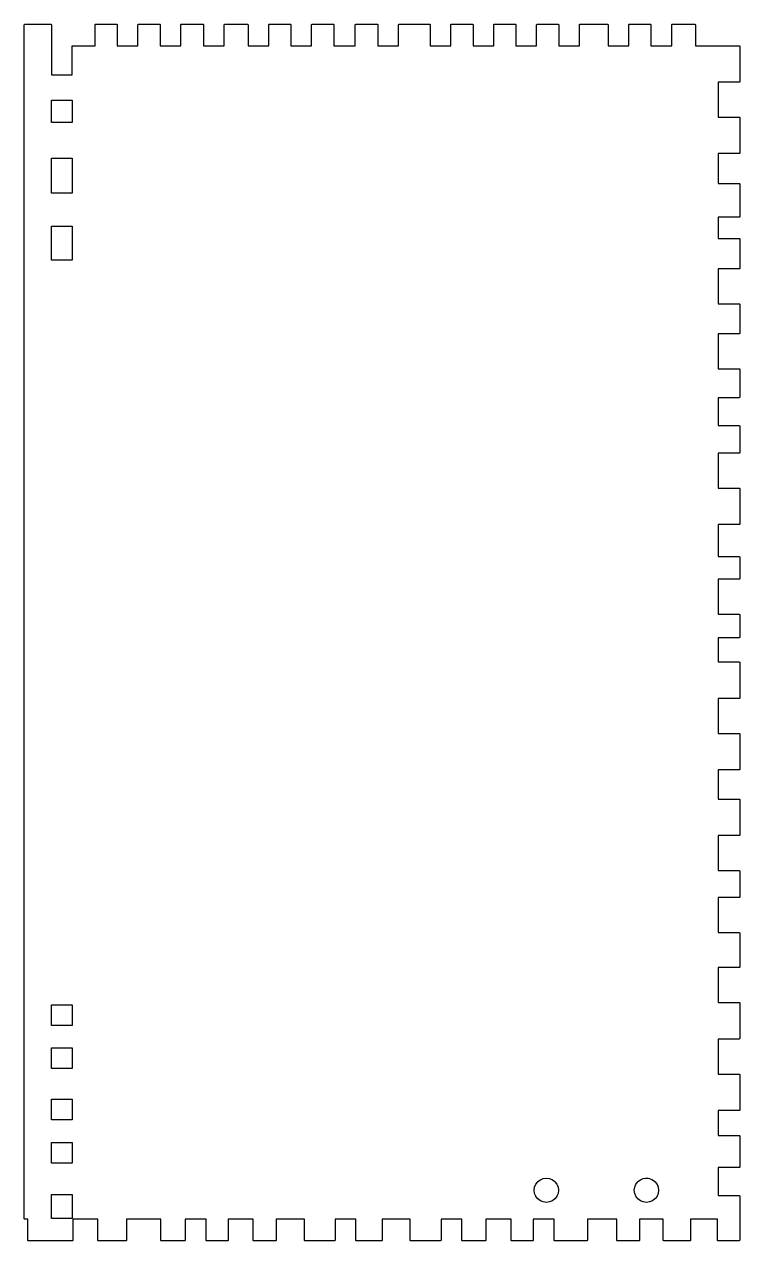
# Model space of a CAD drawing. Header units: metres. Extents: x 3 to 639, y 0 to 170.
# Drawn here: x 538.5 to 638.6, y 0 to 170.1 of the extents above; entities that cross this region are included whole.
import ezdxf

# ---------------------------------------------------------------- set-up
doc = ezdxf.new("R2010")
doc.units = ezdxf.units.M

msp = doc.modelspace()

# ---------------------------------------------------------------- linework, layer by layer
for points in [[(635.6, 135.91), (635.6, 131.01), (638.55, 131.01), (638.59, 130.99), (638.6, 130.96), (638.6, 126.87), (638.59, 126.84), (638.55, 126.82), (635.6, 126.82), (635.6, 121.92), (638.55, 121.92), (638.59, 121.91), (638.6, 121.87), (638.6, 117.94), (638.59, 117.9), (638.55, 117.89), (635.6, 117.89), (635.6, 113.99), (638.55, 113.99), (638.59, 113.97), (638.6, 113.94), (638.6, 110.19), (638.59, 110.15), (638.55, 110.14), (635.6, 110.14), (635.6, 105.24), (638.55, 105.24), (638.59, 105.22), (638.6, 105.19), (638.6, 100.2), (638.59, 100.17), (638.55, 100.15), (635.6, 100.15), (635.6, 95.66), (638.55, 95.66), (638.59, 95.65), (638.6, 95.61), (638.6, 92.55), (638.59, 92.51), (638.55, 92.5), (635.6, 92.5), (635.6, 87.6), (638.55, 87.6), (638.59, 87.58), (638.6, 87.55), (638.6, 84.36), (638.59, 84.33), (638.55, 84.31), (635.6, 84.31), (635.6, 80.93), (638.55, 80.93), (638.59, 80.91), (638.6, 80.88), (638.6, 75.88), (638.59, 75.84), (638.55, 75.83), (635.6, 75.83), (635.6, 70.93), (638.55, 70.93), (638.59, 70.91), (638.6, 70.88), (638.6, 65.88), (638.59, 65.84), (638.55, 65.83), (635.6, 65.83), (635.6, 61.75), (638.55, 61.75), (638.59, 61.73), (638.6, 61.7), (638.6, 56.7), (638.59, 56.66), (638.55, 56.65), (635.6, 56.65), (635.6, 51.75), (638.55, 51.75), (638.59, 51.73), (638.6, 51.7), (638.6, 48.02), (638.59, 47.98), (638.55, 47.97), (635.6, 47.97), (635.6, 43.08), (638.55, 43.08), (638.59, 43.06), (638.6, 43.03), (638.6, 38.25), (638.59, 38.21), (638.55, 38.2), (635.6, 38.2), (635.6, 33.3), (638.55, 33.3), (638.59, 33.29), (638.6, 33.25), (638.6, 28.25), (638.59, 28.22), (638.55, 28.2), (635.6, 28.2), (635.6, 23.3), (638.55, 23.3), (638.59, 23.29), (638.6, 23.25), (638.6, 18.25), (638.59, 18.22), (638.55, 18.2), (635.6, 18.2), (635.6, 14.73), (638.55, 14.73), (638.59, 14.71), (638.6, 14.68), (638.6, 10.93), (638.6, 10.67), (638.6, 10.27), (638.59, 10.24), (638.55, 10.22), (635.6, 10.22), (635.6, 6.3), (638.55, 6.3), (638.59, 6.29), (638.6, 6.25), (638.6, 5.9), (638.6, 5.68), (638.6, 5.54), (638.6, 5.33), (638.6, 5.2), (638.6, 4.99), (638.6, 4.85), (638.6, 4.64), (638.6, 4.51), (638.6, 4.3), (638.6, 4.16), (638.6, 3.59), (638.6, 3.53), (638.6, 3.43), (638.6, 3.29), (638.6, 3.12), (638.6, 3.07), (638.6, 2.95), (638.6, 2.79), (638.6, 2.65), (638.6, 2.54), (638.6, 2.46), (638.6, 2.43), (638.6, 1.88), (638.6, 1.85), (638.6, 1.8), (638.6, 1.72), (638.6, 1.64), (638.6, 1.55), (638.6, 1.47), (638.6, 1.39), (638.6, 1.34), (638.6, 1.3), (638.6, 1.28), (638.6, 0.43), (638.6, 0.42), (638.6, 0.4), (638.6, 0.39), (638.6, 0.38), (638.6, 0.37), (638.6, 0.36), (638.6, 0.35), (638.6, 0.33), (638.6, 0.32), (638.6, 0.25), (638.6, 0.17), (638.6, 0.16), (638.6, 0.16), (638.6, 0.14), (638.6, 0.13), (638.6, 0.05), (638.59, 0.02), (638.58, 0.02), (638.58, 0.01), (638.55, 0), (638.53, 0), (638.51, 0), (638.46, 0), (638.36, 0), (638.2, 0), (638.18, 0), (638.03, 0), (638.02, 0), (638.01, 0), (637.84, 0), (637.55, 0), (637.53, 0), (637.51, 0), (637.24, 0), (636.01, 0), (635.75, 0), (635.55, 0), (635.51, 0.01), (635.5, 0.05), (635.5, 0.05), (635.5, 3), (631.74, 3), (631.74, 0.05), (631.72, 0.01), (631.69, 0), (628.5, 0), (627.95, 0), (627.92, 0.01), (627.9, 0.05), (627.9, 3), (624.6, 3), (624.6, 0.05), (624.59, 0.01), (624.55, 0), (621.46, 0), (621.42, 0.01), (621.41, 0.05), (621.41, 3), (617.3, 3), (617.3, 0.05), (617.28, 0.01), (617.25, 0), (612.67, 0), (612.64, 0.01), (612.62, 0.05), (612.62, 3), (609.71, 3), (609.71, 0.05), (609.69, 0.01), (609.66, 0), (606.66, 0), (606.62, 0.01), (606.61, 0.05), (606.61, 3), (603.1, 3), (603.1, 0.05), (603.08, 0.01), (603.05, 0), (599.77, 0), (599.73, 0.01), (599.72, 0.05), (599.72, 3), (596.82, 3), (596.82, 0.05), (596.8, 0.01), (596.77, 0), (592.54, 0), (592.51, 0.01), (592.49, 0.05), (592.49, 3), (588.57, 3), (588.57, 0.05), (588.55, 0.01), (588.52, 0), (584.93, 0), (584.9, 0.01), (584.88, 0.05), (584.88, 3), (581.98, 3), (581.98, 0.05), (581.97, 0.01), (581.93, 0), (577.75, 0), (577.71, 0.01), (577.7, 0.05), (577.7, 3), (573.75, 3), (573.75, 0.05), (573.73, 0.01), (573.7, 0), (570.57, 0), (570.53, 0.01), (570.52, 0.05), (570.52, 3), (567.04, 3), (567.04, 0.05), (567.02, 0.01), (566.99, 0), (563.99, 0), (563.95, 0.01), (563.94, 0.05), (563.94, 3), (561.03, 3), (561.03, 0.05), (561.02, 0.01), (560.98, 0), (557.64, 0), (557.61, 0.01), (557.59, 0.05), (557.59, 3), (552.8, 3), (552.8, 0.05), (552.78, 0.01), (552.75, 0), (548.83, 0), (548.8, 0.01), (548.78, 0.05), (548.78, 3), (545.3, 3), (545.3, 0.05), (545.3, 0.05), (545.29, 0.01), (545.25, 0), (544.18, 0), (542.59, 0), (541.64, 0), (541.46, 0), (540.15, 0), (539.54, 0), (539.05, 0), (539.01, 0.01), (539, 0.05), (539, 3), (538.55, 3), (538.51, 3.01), (538.5, 3.05), (538.5, 5.62), (538.5, 83.55), (538.5, 161.48), (538.5, 167.05), (538.5, 167.05), (538.5, 170.05), (538.52, 170.09), (538.55, 170.1), (538.6, 170.1), (538.6, 170.1), (538.78, 170.1), (538.79, 170.1), (538.8, 170.1), (538.82, 170.1), (538.84, 170.1), (538.86, 170.1), (538.88, 170.1), (538.9, 170.1), (538.91, 170.1), (538.92, 170.1), (539.23, 170.1), (539.24, 170.1), (539.26, 170.1), (539.28, 170.1), (539.3, 170.1), (539.87, 170.1), (539.89, 170.1), (539.92, 170.1), (539.95, 170.1), (539.99, 170.1), (541.96, 170.1), (542.13, 170.1), (542.25, 170.1), (542.28, 170.09), (542.3, 170.05), (542.3, 167.05), (542.3, 167.05), (542.3, 163.06), (545.2, 163.06), (545.2, 167.05), (545.21, 167.09), (545.25, 167.1), (548.4, 167.1), (548.4, 170.05), (548.42, 170.09), (548.45, 170.1), (548.61, 170.1), (549.06, 170.1), (549.36, 170.1), (551.45, 170.1), (551.49, 170.09), (551.5, 170.05), (551.5, 167.1), (554.4, 167.1), (554.4, 170.05), (554.42, 170.09), (554.45, 170.1), (557.45, 170.1), (557.49, 170.09), (557.5, 170.05), (557.5, 167.1), (560.4, 167.1), (560.4, 170.05), (560.42, 170.09), (560.45, 170.1), (563.52, 170.1), (563.56, 170.09), (563.57, 170.05), (563.57, 167.1), (566.47, 167.1), (566.47, 170.05), (566.49, 170.09), (566.52, 170.1), (569.75, 170.1), (569.78, 170.09), (569.8, 170.05), (569.8, 167.1), (572.7, 167.1), (572.7, 170.05), (572.71, 170.09), (572.75, 170.1), (575.75, 170.1), (575.78, 170.09), (575.8, 170.05), (575.8, 167.1), (578.7, 167.1), (578.7, 170.05), (578.72, 170.09), (578.75, 170.1), (581.75, 170.1), (581.79, 170.09), (581.8, 170.05), (581.8, 167.1), (584.81, 167.1), (584.81, 170.05), (584.82, 170.09), (584.86, 170.1), (587.92, 170.1), (587.96, 170.09), (587.97, 170.05), (587.97, 167.1), (590.87, 167.1), (590.87, 170.05), (590.89, 170.09), (590.92, 170.1), (595.24, 170.1), (595.27, 170.09), (595.29, 170.05), (595.29, 167.1), (598.19, 167.1), (598.19, 170.05), (598.2, 170.09), (598.24, 170.1), (601.24, 170.1), (601.27, 170.09), (601.29, 170.05), (601.29, 167.1), (604.19, 167.1), (604.19, 170.05), (604.2, 170.09), (604.24, 170.1), (607.24, 170.1), (607.27, 170.09), (607.29, 170.05), (607.29, 167.1), (610.19, 167.1), (610.19, 170.05), (610.2, 170.09), (610.24, 170.1), (613.24, 170.1), (613.27, 170.09), (613.29, 170.05), (613.29, 167.1), (616.19, 167.1), (616.19, 170.05), (616.2, 170.09), (616.24, 170.1), (620.14, 170.1), (620.17, 170.09), (620.19, 170.05), (620.19, 167.1), (623.09, 167.1), (623.09, 170.05), (623.1, 170.09), (623.14, 170.1), (626.14, 170.1), (626.17, 170.09), (626.19, 170.05), (626.19, 167.1), (629.09, 167.1), (629.09, 170.05), (629.1, 170.09), (629.14, 170.1), (629.61, 170.1), (630.19, 170.1), (630.32, 170.1), (630.73, 170.1), (631.22, 170.1), (631.63, 170.1), (631.96, 170.1), (632.35, 170.1), (632.38, 170.09), (632.4, 170.05), (632.4, 167.1), (635.55, 167.1), (638.55, 167.1), (638.55, 167.1), (638.59, 167.09), (638.6, 167.05), (638.6, 167.03), (638.6, 166.98), (638.6, 166.81), (638.6, 166.67), (638.6, 166.57), (638.6, 166.51), (638.6, 165.94), (638.6, 165.73), (638.6, 165.59), (638.6, 165.38), (638.6, 165.25), (638.6, 165.03), (638.6, 164.9), (638.6, 164.69), (638.6, 164.56), (638.6, 164.34), (638.6, 164.2), (638.6, 162.1), (638.6, 162.05), (638.59, 162.01), (638.55, 162), (635.6, 162), (635.6, 157.13), (638.55, 157.13), (638.59, 157.12), (638.6, 157.08), (638.6, 152.08), (638.59, 152.05), (638.55, 152.03), (635.6, 152.03), (635.6, 147.83), (638.55, 147.83), (638.59, 147.82), (638.6, 147.78), (638.6, 143.18), (638.59, 143.15), (638.55, 143.13), (635.6, 143.13), (635.6, 140.16), (638.55, 140.16), (638.59, 140.15), (638.6, 140.11), (638.6, 135.96), (638.59, 135.92), (638.55, 135.91), (635.6, 135.91)], [(542.3, 156.39), (542.3, 159.51), (545.2, 159.51), (545.2, 156.39), (542.3, 156.39)], [(542.3, 151.37), (545.2, 151.37), (545.2, 146.47), (542.3, 146.47), (542.3, 151.37)], [(545.2, 141.87), (545.2, 137.1), (542.3, 137.1), (542.3, 141.87), (545.2, 141.87)], [(545.2, 30.09), (542.3, 30.09), (542.3, 33), (545.2, 33), (545.2, 30.09)], [(545.2, 26.98), (545.2, 24.08), (542.3, 24.08), (542.3, 26.98), (545.2, 26.98)], [(545.2, 16.88), (542.3, 16.88), (542.3, 19.78), (545.2, 19.78), (545.2, 16.88)], [(545.2, 10.83), (542.3, 10.83), (542.3, 13.73), (545.2, 13.73), (545.2, 10.83)], [(613.19, 6.61), (613.19, 6.6), (613.03, 6.21), (613.02, 6.2), (612.75, 5.85), (612.74, 5.84), (612.39, 5.57), (612, 5.41), (611.99, 5.41), (611.55, 5.35), (611.11, 5.41), (611.1, 5.41), (610.71, 5.57), (610.36, 5.84), (610.35, 5.85), (610.08, 6.2), (610.07, 6.21), (609.91, 6.6), (609.91, 6.61), (609.85, 7.05), (609.91, 7.49), (609.91, 7.5), (610.07, 7.89), (610.08, 7.9), (610.35, 8.25), (610.36, 8.26), (610.71, 8.53), (611.1, 8.69), (611.53, 8.75), (611.55, 8.75), (611.57, 8.75), (612, 8.69), (612.39, 8.53), (612.74, 8.26), (612.75, 8.25), (613.02, 7.9), (613.03, 7.89), (613.19, 7.5), (613.19, 7.49), (613.25, 7.05), (613.19, 6.61)], [(627.19, 7.49), (627.25, 7.05), (627.19, 6.61), (627.19, 6.6), (627.03, 6.21), (626.76, 5.86), (626.75, 5.85), (626.74, 5.84), (626.39, 5.57), (626, 5.41), (625.99, 5.41), (625.55, 5.35), (625.11, 5.41), (625.1, 5.41), (624.71, 5.57), (624.36, 5.84), (624.35, 5.85), (624.34, 5.86), (624.07, 6.21), (623.91, 6.6), (623.91, 6.61), (623.85, 7.05), (623.91, 7.49), (623.91, 7.5), (624.07, 7.89), (624.08, 7.9), (624.35, 8.25), (624.36, 8.26), (624.71, 8.53), (625.1, 8.69), (625.11, 8.69), (625.4, 8.73), (625.53, 8.75), (625.55, 8.75), (625.78, 8.72), (626, 8.69), (626.39, 8.53), (626.74, 8.26), (626.75, 8.25), (627.02, 7.9), (627.03, 7.89), (627.19, 7.5), (627.19, 7.49)], [(542.3, 6.48), (545.2, 6.48), (545.2, 3.1), (542.3, 3.1), (542.3, 6.48)]]:
    msp.add_lwpolyline(points)

doc.saveas('drawing.dxf')
